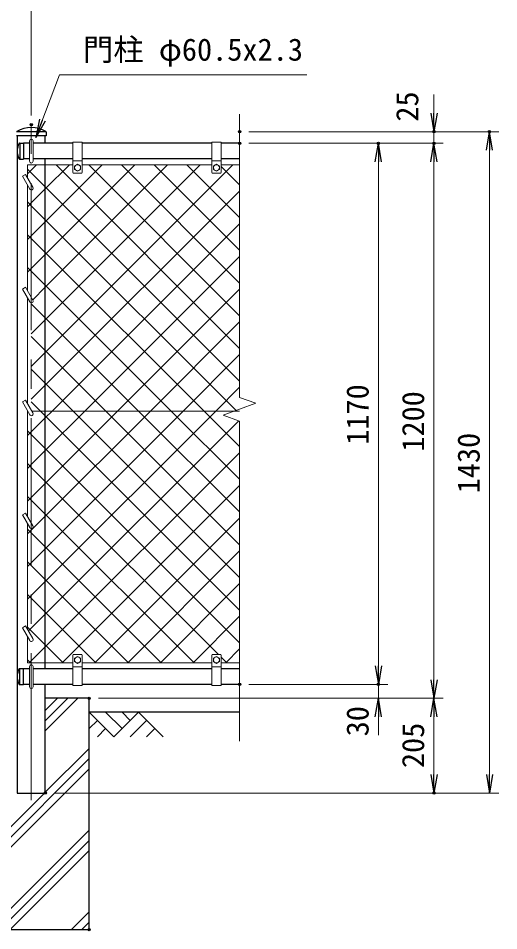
# Model space of a CAD drawing. Units: millimetres, scale not verified. Extents: x -4200 to 4200, y -2970 to 2970.
# Drawn here: x -1630 to -592, y -1041 to 932 of the extents above; entities that cross this region are included whole.
import ezdxf
from ezdxf.enums import TextEntityAlignment as Align

# ---------------------------------------------------------------- set-up
doc = ezdxf.new("R2010")
doc.units = ezdxf.units.MM
doc.header["$LTSCALE"] = 10
doc.header["$PDMODE"] = 32
doc.header["$PDSIZE"] = 5
doc.linetypes.add('USER1', pattern=[50.8, 31.75, -6.35, 6.35, -6.35])
for name, color, linetype, lineweight in [('0-0_D-STR1', 1, 'Continuous', 25), ('0-1_D-DCR-HCH', 7, 'Continuous', 13), ('0-2_D-STR3', 3, 'Continuous', 13), ('0-3_D-BMK', 2, 'USER1', 13), ('0-4_D-STR4', 7, 'Continuous', 25), ('0-5_D-BGD', 7, 'Continuous', 25), ('0-6_D-STR-TXT', 7, 'Continuous', 13), ('0-7_D-STR-DIM', 7, 'Continuous', 13), ('0-A_D-STR2', 7, 'Continuous', 13)]:
    doc.layers.add(name, color=color, linetype=linetype, lineweight=lineweight)
doc.layers.add('0-8_0', color=7, linetype='Continuous')
doc.layers.add('0-9_Defpoints', color=8, linetype='Continuous')
doc.styles.add('ＭＳ ゴシック', font='')
doc.styles.get('ＭＳ ゴシック').set_extended_font_data('MS Gothic')

# ---------------------------------------------------------------- blocks, each defined once
blk = doc.blocks.new('_Open')
at = {"layer": '0-8_0'}
blk.add_line((-10, 1.667), (0, 0), dxfattribs=at)
blk.add_lwpolyline([(-10, -1.667), (0, 0), (-10, 0)], dxfattribs=at)

msp = doc.modelspace()

# ---------------------------------------------------------------- linework, layer by layer
at = {"layer": '0-0_D-STR1'}
for p, q in [((-1569.45, 677.37), (-1633.65, 677.37)), ((-1569.78, 686.37), (-1633.31, 686.37)), ((-1571.3, 661.37), (-1571.3, 677.37)), ((-1569.45, 685.42), (-1569.45, 677.37)), ((-1626.88, 661.87), (-1618.55, 661.87)), ((-1626.55, 661.87), (-1626.55, 626.87)), ((-1618.55, 661.87), (-1618.55, 626.87)), ((-1605.55, 661.37), (-1618.55, 661.37)), ((-1511.55, 661.37), (-1597.55, 661.37)), ((-1211.55, 661.37), (-1491.55, 661.37)), ((-1151.55, 661.37), (-1191.55, 661.37)), ((-1626.88, 626.87), (-1618.55, 626.87)), ((-1605.55, 627.37), (-1618.55, 627.37)), ((-1511.55, 627.37), (-1597.55, 627.37)), ((-1571.3, -474.63), (-1571.3, 627.37)), ((-1211.55, 627.37), (-1491.55, 627.37)), ((-1151.55, 627.37), (-1191.55, 627.37)), ((-1626.88, -474.13), (-1618.55, -474.13)), ((-1626.55, -509.13), (-1626.55, -474.13)), ((-1618.55, -509.13), (-1618.55, -474.13)), ((-1605.55, -474.63), (-1618.55, -474.63)), ((-1511.55, -474.63), (-1597.55, -474.63)), ((-1211.55, -474.63), (-1491.55, -474.63)), ((-1151.55, -474.63), (-1191.55, -474.63)), ((-1626.88, -509.13), (-1618.55, -509.13)), ((-1605.55, -508.63), (-1618.55, -508.63)), ((-1511.55, -508.63), (-1597.55, -508.63)), ((-1211.55, -508.63), (-1491.55, -508.63)), ((-1151.55, -508.63), (-1191.55, -508.63))]:
    msp.add_line(p, q, dxfattribs=at)
msp.add_lwpolyline([(-1631.8, 677.37), (-1631.8, -743.63), (-1571.3, -743.63), (-1571.3, -508.63)], dxfattribs=at)
for centre, radius, start, end in [((-1601.55, 634.2), 61.17, 59.14927, 120.85073), ((-1570.95, 685.42), 1.5, 0, 59.14927), ((-1596.32, 644.37), 35.72, 151.52136, 208.47864), ((-1626.88, 660.87), 1, 90, 147.70173), ((-1626.88, 627.87), 1, 212.29827, 270), ((-1596.32, -491.63), 35.72, 151.52136, 208.47864), ((-1626.88, -475.13), 1, 90, 147.70173), ((-1626.88, -508.13), 1, 212.29827, 270)]:
    msp.add_arc(centre, radius, start, end, dxfattribs=at)
at = {"layer": '0-1_D-DCR-HCH'}
for p, q in [((-1571.3, -609.14), (-1500.79, -538.63)), ((-1571.3, -587.05), (-1522.88, -538.63)), ((-1571.3, -564.95), (-1544.98, -538.63)), ((-1423.33, -621.84), (-1476.55, -568.63)), ((-1405.6, -604.11), (-1441.07, -568.63)), ((-1370.12, -568.63), (-1423.33, -621.84)), ((-1387.77, -586.46), (-1405.6, -568.63)), ((-1370.12, -568.63), (-1316.91, -621.84)), ((-1458.81, -586.37), (-1476.55, -604.03)), ((-1352.38, -586.37), (-1388.02, -621.84)), ((-1441.07, -604.11), (-1458.89, -621.84)), ((-1334.65, -604.11), (-1352.47, -621.84)), ((-1571.3, -741.73), (-1476.55, -646.98)), ((-1726.55, -919.07), (-1476.55, -669.07)), ((-1726.55, -941.17), (-1476.55, -691.17)), ((-1726.55, -896.98), (-1573.2, -743.63)), ((-1691.43, -1038.63), (-1476.55, -823.75)), ((-1669.33, -1038.63), (-1476.55, -845.85)), ((-1647.23, -1038.63), (-1476.55, -867.95)), ((-1514.65, -1038.63), (-1476.55, -1000.53)), ((-1492.55, -1038.63), (-1476.55, -1022.63))]:
    msp.add_line(p, q, dxfattribs=at)
at = {"layer": '0-2_D-STR3'}
for p, q in [((-1605.55, 622.37), (-1605.55, 666.37)), ((-1597.55, 622.37), (-1597.55, 666.37)), ((-1511.55, 663.37), (-1511.55, 598.37)), ((-1491.55, 663.37), (-1511.55, 663.37)), ((-1491.55, 663.37), (-1491.55, 598.37)), ((-1211.55, 663.37), (-1211.55, 598.37)), ((-1191.55, 663.37), (-1211.55, 663.37)), ((-1191.55, 663.37), (-1191.55, 598.37)), ((-1609.55, 614.37), (-1511.55, 614.37)), ((-1609.55, 586.22), (-1609.55, 614.37)), ((-1491.55, 623.37), (-1511.55, 623.37)), ((-1508.05, 612.11), (-1501.55, 615.87)), ((-1508.05, 612.11), (-1508.05, 604.63)), ((-1501.55, 615.87), (-1495.05, 612.11)), ((-1495.05, 612.11), (-1495.05, 604.63)), ((-1491.55, 614.37), (-1211.55, 614.37)), ((-1191.55, 623.37), (-1211.55, 623.37)), ((-1208.05, 612.11), (-1201.55, 615.87)), ((-1208.05, 612.11), (-1208.05, 604.63)), ((-1201.55, 615.87), (-1195.05, 612.11)), ((-1195.05, 612.11), (-1195.05, 604.63)), ((-1191.55, 614.37), (-1151.55, 614.37)), ((-1620.94, 589.96), (-1614.01, 593.96)), ((-1614.01, 593.96), (-1598.08, 566.37)), ((-1493.55, 596.37), (-1509.55, 596.37)), ((-1193.55, 596.37), (-1209.55, 596.37)), ((-1620.94, 589.96), (-1605.01, 562.37)), ((-1609.55, 342.22), (-1609.55, 570.22)), ((-1620.94, 345.96), (-1614.01, 349.96)), ((-1620.94, 345.96), (-1605.01, 318.37)), ((-1614.01, 349.96), (-1598.08, 322.37)), ((-1609.55, 98.22), (-1609.55, 326.22)), ((-1620.94, 101.96), (-1614.01, 105.96)), ((-1620.94, 101.96), (-1605.01, 74.37)), ((-1614.01, 105.96), (-1598.08, 78.37)), ((-1609.55, -145.78), (-1609.55, 82.22)), ((-1151.55, 82.37), (-1600.39, 82.37)), ((-1620.94, -142.04), (-1614.01, -138.04)), ((-1614.01, -138.04), (-1598.08, -165.63)), ((-1620.94, -142.04), (-1605.01, -169.63)), ((-1609.55, -389.78), (-1609.55, -161.78)), ((-1620.94, -386.04), (-1614.01, -382.04)), ((-1620.94, -386.04), (-1605.01, -413.63)), ((-1614.01, -382.04), (-1598.08, -409.63)), ((-1609.55, -461.63), (-1609.55, -405.78)), ((-1511.55, -510.63), (-1511.55, -445.63)), ((-1493.55, -443.63), (-1509.55, -443.63)), ((-1508.05, -459.37), (-1508.05, -451.89)), ((-1495.05, -459.37), (-1495.05, -451.89)), ((-1491.55, -510.63), (-1491.55, -445.63)), ((-1211.55, -510.63), (-1211.55, -445.63)), ((-1193.55, -443.63), (-1209.55, -443.63)), ((-1208.05, -459.37), (-1208.05, -451.89)), ((-1195.05, -459.37), (-1195.05, -451.89)), ((-1191.55, -510.63), (-1191.55, -445.63)), ((-1609.55, -461.63), (-1511.55, -461.63)), ((-1605.55, -513.63), (-1605.55, -469.63)), ((-1597.55, -513.63), (-1597.55, -469.63)), ((-1491.55, -470.63), (-1511.55, -470.63)), ((-1508.05, -459.37), (-1501.55, -463.13)), ((-1501.55, -463.13), (-1495.05, -459.37)), ((-1491.55, -461.63), (-1211.55, -461.63)), ((-1191.55, -470.63), (-1211.55, -470.63)), ((-1208.05, -459.37), (-1201.55, -463.13)), ((-1201.55, -463.13), (-1195.05, -459.37)), ((-1191.55, -461.63), (-1151.55, -461.63)), ((-1491.55, -510.63), (-1511.55, -510.63)), ((-1191.55, -510.63), (-1211.55, -510.63))]:
    msp.add_line(p, q, dxfattribs=at)
for points in [[(-1508.05, 604.63), (-1501.55, 600.87), (-1495.05, 604.63)], [(-1208.05, 604.63), (-1201.55, 600.87), (-1195.05, 604.63)], [(-1508.05, -451.89), (-1501.55, -448.13), (-1495.05, -451.89)], [(-1208.05, -451.89), (-1201.55, -448.13), (-1195.05, -451.89)]]:
    msp.add_lwpolyline(points, dxfattribs=at)
for centre in [(-1501.55, 608.37), (-1201.55, 608.37), (-1501.55, -455.63), (-1201.55, -455.63)]:
    msp.add_circle(centre, 6.49, dxfattribs=at)
for centre, radius, start, end in [((-1601.55, 666.37), 4, 0, 180), ((-1601.55, 622.37), 4, 180, 0), ((-1509.55, 598.37), 2, 180, 270), ((-1493.55, 598.37), 2, 270, 0), ((-1209.55, 598.37), 2, 180, 270), ((-1193.55, 598.37), 2, 270, 0), ((-1601.55, 564.37), 4, 210, 30), ((-1601.55, 320.37), 4, 210, 30), ((-1601.55, 76.37), 4, 210, 30), ((-1601.55, -167.63), 4, 210, 30), ((-1601.55, -411.63), 4, 210, 30), ((-1509.55, -445.63), 2, 90, 180), ((-1493.55, -445.63), 2, 0, 90), ((-1209.55, -445.63), 2, 90, 180), ((-1193.55, -445.63), 2, 0, 90), ((-1601.55, -469.63), 4, 0, 180), ((-1601.55, -513.63), 4, 180, 0)]:
    msp.add_arc(centre, radius, start, end, dxfattribs=at)
at = {"layer": '0-3_D-BMK'}
msp.add_line((-1601.55, -758.63), (-1601.55, 701.37), dxfattribs=at)
at = {"layer": '0-4_D-STR4'}
msp.add_line((-1476.55, -538.63), (-1571.3, -538.63), dxfattribs=at)
msp.add_lwpolyline([(-1726.55, -538.63), (-1726.55, -1038.63), (-1476.55, -1038.63), (-1476.55, -538.63)], dxfattribs=at)
at = {"layer": '0-5_D-BGD'}
msp.add_line((-1151.55, -568.63), (-1476.55, -568.63), dxfattribs=at)
at = {"layer": '0-6_D-STR-TXT'}
msp.add_lwpolyline([(-1006.15, 809.37), (-1540.83, 809.37), (-1590.86, 675.81)], dxfattribs=at)
at = {"layer": '0-7_D-STR-DIM'}
for p, q in [((-1601.55, 721.37), (-1601.55, 1051.37)), ((-731.55, 726.37), (-731.55, 766.37)), ((-1151.55, 112.02), (-1151.55, 724.37)), ((-1131.55, 686.37), (-591.55, 686.37)), ((-1131.55, 686.37), (-711.55, 686.37)), ((-731.55, 661.37), (-731.55, 686.37)), ((-1131.55, 661.37), (-831.55, 661.37)), ((-1131.55, 661.37), (-711.55, 661.37)), ((-1131.55, 661.37), (-711.55, 661.37)), ((-611.55, -703.63), (-611.55, 646.37)), ((-851.55, -468.63), (-851.55, 621.37)), ((-731.55, -498.63), (-731.55, 621.37)), ((-731.55, 621.37), (-731.55, 581.37)), ((-1186.78, 73.54), (-1116.31, 99.19)), ((-1116.31, 99.19), (-1151.55, 112.02)), ((-1151.55, 60.72), (-1186.78, 73.54)), ((-1151.55, -631.63), (-1151.55, 60.72)), ((-851.55, -468.63), (-851.55, -428.63)), ((-1131.55, -508.63), (-831.55, -508.63)), ((-1131.55, -508.63), (-831.55, -508.63)), ((-851.55, -538.63), (-851.55, -508.63)), ((-1456.55, -538.63), (-831.55, -538.63)), ((-1456.55, -538.63), (-711.55, -538.63)), ((-1456.55, -538.63), (-711.55, -538.63)), ((-851.55, -578.63), (-851.55, -618.63)), ((-731.55, -578.63), (-731.55, -703.63)), ((-1551.3, -743.63), (-591.55, -743.63)), ((-1551.3, -743.63), (-711.55, -743.63))]:
    msp.add_line(p, q, dxfattribs=at)
at = {"layer": '0-9_Defpoints'}
for p in [(-1601.55, 701.37), (-1151.55, 686.37), (-731.55, 686.37), (-611.55, 686.37), (-1151.55, 661.37), (-851.55, 661.37), (-731.55, 661.37), (-1151.55, -508.63), (-851.55, -508.63), (-1476.55, -538.63), (-1571.3, -743.63), (-731.55, -743.63), (-1476.55, -1038.63)]:
    msp.add_point(p, dxfattribs=at)
at = {"layer": '0-A_D-STR2'}
for p, q in [((-1571.3, 491.75), (-1448.68, 614.37)), ((-1571.3, 421.04), (-1377.97, 614.37)), ((-1151.55, 217.75), (-1548.17, 614.37)), ((-1151.55, 288.46), (-1477.46, 614.37)), ((-1151.55, 359.17), (-1406.74, 614.37)), ((-1151.55, 429.88), (-1336.03, 614.37)), ((-1151.55, 500.59), (-1265.32, 614.37)), ((-1151.55, 571.3), (-1191.55, 611.3)), ((-1601.55, 461.5), (-1571.3, 491.75)), ((-1556.42, 82.37), (-1151.55, 487.24)), ((-1601.55, 455.62), (-1609.55, 463.62)), ((-1609.55, 453.5), (-1601.55, 461.5)), ((-1571.3, 425.37), (-1601.55, 455.62)), ((-1601.55, 390.79), (-1571.3, 421.04)), ((-1228.3, 82.37), (-1571.3, 425.37)), ((-1485.71, 82.37), (-1151.55, 416.53)), ((-1601.55, 384.9), (-1609.55, 392.9)), ((-1609.55, 382.79), (-1601.55, 390.79)), ((-1571.3, 354.65), (-1601.55, 384.9)), ((-1299.01, 82.37), (-1571.3, 354.65)), ((-1415, 82.37), (-1151.55, 345.82)), ((-1571.3, 283.94), (-1601.55, 314.19)), ((-1369.72, 82.37), (-1571.3, 283.94)), ((-1344.28, 82.37), (-1151.55, 275.11)), ((-1571.3, 213.23), (-1601.55, 243.48)), ((-1440.43, 82.37), (-1571.3, 213.23)), ((-1273.57, 82.37), (-1151.55, 204.4)), ((-1571.3, 142.52), (-1601.55, 172.77)), ((-1511.14, 82.37), (-1571.3, 142.52)), ((-1202.86, 82.37), (-1151.55, 133.68)), ((-1571.3, 67.49), (-1556.42, 82.37)), ((-1571.3, -3.22), (-1485.71, 82.37)), ((-1571.3, -73.93), (-1415, 82.37)), ((-1571.3, -144.64), (-1344.28, 82.37)), ((-1571.3, -215.35), (-1273.57, 82.37)), ((-1571.3, -286.07), (-1202.86, 82.37)), ((-1151.55, -277.23), (-1511.14, 82.37)), ((-1151.55, -206.52), (-1440.43, 82.37)), ((-1151.55, -135.81), (-1369.72, 82.37)), ((-1151.55, -65.1), (-1299.01, 82.37)), ((-1151.55, 5.62), (-1228.3, 82.37)), ((-1601.55, 37.24), (-1571.3, 67.49)), ((-1609.55, 29.24), (-1601.55, 37.24)), ((-1601.55, -33.47), (-1571.3, -3.22)), ((-1609.55, -41.47), (-1601.55, -33.47)), ((-1601.55, -104.18), (-1571.3, -73.93)), ((-1534.73, -461.63), (-1151.55, -78.45)), ((-1609.55, -112.18), (-1601.55, -104.18)), ((-1601.55, -174.89), (-1571.3, -144.64)), ((-1464.02, -461.63), (-1151.55, -149.16)), ((-1601.55, -180.78), (-1609.55, -172.78)), ((-1609.55, -182.89), (-1601.55, -174.89)), ((-1571.3, -211.03), (-1601.55, -180.78)), ((-1601.55, -245.6), (-1571.3, -215.35)), ((-1320.69, -461.63), (-1571.3, -211.03)), ((-1393.31, -461.63), (-1151.55, -219.87)), ((-1601.55, -251.49), (-1609.55, -243.49)), ((-1609.55, -253.6), (-1601.55, -245.6)), ((-1571.3, -281.74), (-1601.55, -251.49)), ((-1601.55, -316.32), (-1571.3, -286.07)), ((-1391.41, -461.63), (-1571.3, -281.74)), ((-1322.6, -461.63), (-1151.55, -290.58)), ((-1601.55, -322.2), (-1609.55, -314.2)), ((-1609.55, -324.32), (-1601.55, -316.32)), ((-1571.3, -352.45), (-1601.55, -322.2)), ((-1462.12, -461.63), (-1571.3, -352.45)), ((-1251.89, -461.63), (-1151.55, -361.29)), ((-1181.18, -461.63), (-1151.55, -432)), ((-1179.27, -461.63), (-1191.55, -449.36)), ((-1603.54, -461.63), (-1609.55, -455.62))]:
    msp.add_line(p, q, dxfattribs=at)
for points in [[(-1609.55, 594.92), (-1601.55, 602.92), (-1590.1, 614.37)], [(-1609.55, 524.21), (-1601.55, 532.21), (-1571.3, 562.46), (-1519.39, 614.37)], [(-1601.55, 249.37), (-1571.3, 279.62), (-1236.55, 614.37)], [(-1601.55, 178.66), (-1571.3, 208.91), (-1165.84, 614.37)], [(-1598.51, 323.11), (-1571.3, 350.33), (-1307.26, 614.37)], [(-1151.55, 147.04), (-1571.3, 566.79), (-1601.55, 597.04), (-1609.55, 605.04)], [(-1601.55, 107.95), (-1571.3, 138.2), (-1151.55, 557.95)], [(-1158.91, 83.69), (-1571.3, 496.08), (-1601.55, 526.33), (-1609.55, 534.33)], [(-1151.55, -347.94), (-1571.3, 71.81), (-1581.85, 82.37), (-1601.55, 102.06)], [(-1607.62, -393.1), (-1601.55, -387.03), (-1571.3, -356.78), (-1153.2, 61.32)], [(-1151.55, -418.65), (-1571.3, 1.1), (-1601.55, 31.35), (-1609.55, 39.35)], [(-1605.44, -461.63), (-1601.55, -457.74), (-1571.3, -427.49), (-1151.55, -7.74)], [(-1197.27, -443.63), (-1571.3, -69.61), (-1601.55, -39.36), (-1609.55, -31.36)], [(-1249.98, -461.63), (-1571.3, -140.32), (-1601.55, -110.07), (-1609.55, -102.07)], [(-1532.83, -461.63), (-1571.3, -423.16), (-1601.55, -392.91), (-1609.55, -384.91)]]:
    msp.add_lwpolyline(points, dxfattribs=at)

# ---------------------------------------------------------------- block references
at = {"layer": '0-6_D-STR-TXT', "xscale": 4, "yscale": 4, "rotation": 249.46512}
msp.add_blockref('_Open', (-1591.56, 673.94), dxfattribs=at)
at = {"layer": '0-7_D-STR-DIM', "xscale": 4, "yscale": 4}
for p, rotation in [((-731.55, 686.37), 270), ((-611.55, 686.37), 90), ((-851.55, 661.37), 90), ((-731.55, 661.37), 90), ((-731.55, 661.37), 90), ((-851.55, -508.63), 270), ((-851.55, -508.63), 270), ((-731.55, -538.63), 270), ((-851.55, -538.63), 90), ((-731.55, -538.63), 90), ((-731.55, -743.63), 270), ((-611.55, -743.63), 270)]:
    msp.add_blockref('_Open', p, dxfattribs=dict(at, rotation=rotation))

# ---------------------------------------------------------------- texts
at = {"layer": '0-6_D-STR-TXT', "style": 'ＭＳ ゴシック'}
msp.add_text('門柱 φ60.5x2.3', height=48.09, dxfattribs=at).set_placement((-1489.91, 825.38), align=Align.BOTTOM_LEFT)
at = {"layer": '0-7_D-STR-DIM', "style": 'ＭＳ ゴシック'}
for s, p in [('25', (-750.93, 708.01)), ('1170', (-858.29, 9.47)), ('1200', (-738.29, -5.53)), ('1430', (-618.29, -95.53)), ('30', (-858.29, -620.83)), ('205', (-738.29, -689.48))]:
    msp.add_text(s, height=48.09, rotation=90, dxfattribs=at).set_placement(p, align=Align.BOTTOM_LEFT)

doc.saveas('drawing.dxf')
